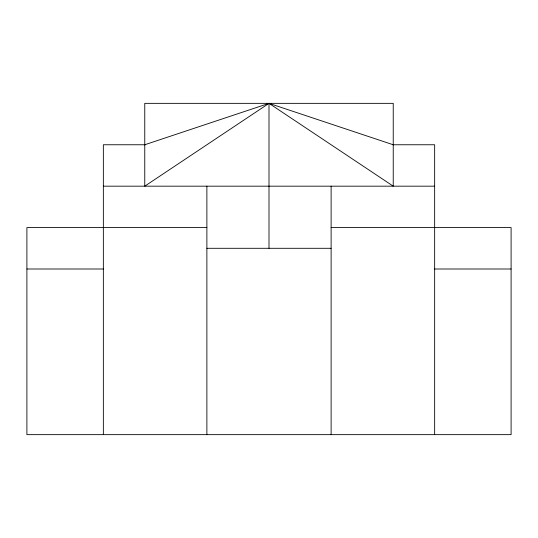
<?xml version="1.0" encoding="UTF-8"?>
<svg xmlns="http://www.w3.org/2000/svg" width="538" height="538" viewBox="0 0 538 538"><rect width="100%" height="100%" fill="white"/><g stroke="black" fill="none" stroke-linecap="round" stroke-linejoin="round"><path stroke-width="0.81" d="M393.238 144.762L269 103.35L144.762 186.175L144.762 103.35L393.238 103.35L393.238 186.175L269 103.35L144.762 144.762M145.186 144.762L103.35 144.762L103.35 434.65M392.814 144.762L434.65 144.762L434.65 434.65M103.35 186.175L434.65 186.175M206.881 227.587L26.9 227.587L26.9 434.65L511.1 434.65L511.1 227.587L331.119 227.587M206.881 248.294L331.119 248.294M26.9 269L103.35 269M434.65 269L511.1 269M331.119 186.175L331.119 434.65M269 103.35L269 248.294M206.881 186.175L206.881 434.65"/></g></svg>
